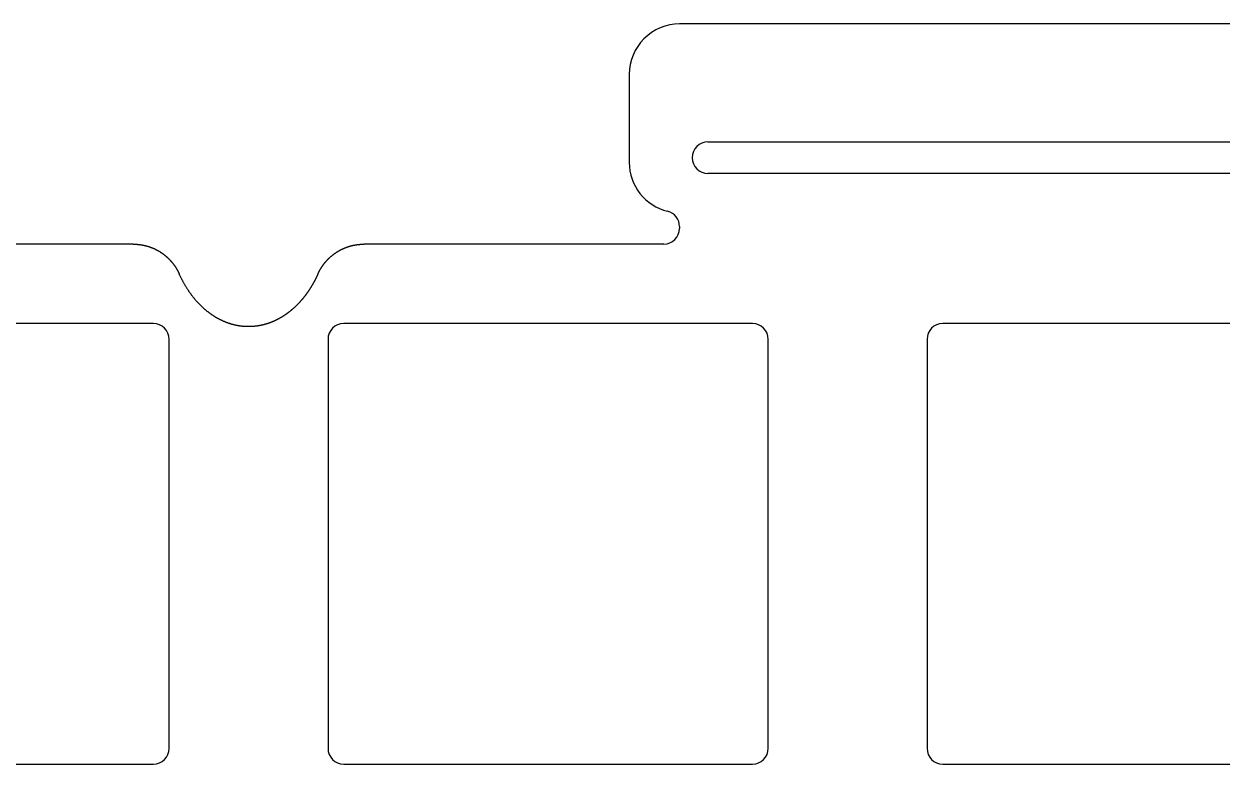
# Model space of a CAD drawing. Header units: millimetres. Extents: x 0 to 286, y -101 to 9.
# Drawn here: x 69.06 to 107.16, y -14.92 to 8.6 of the extents above; entities that cross this region are included whole.
import ezdxf

# ---------------------------------------------------------------- set-up
doc = ezdxf.new("R2010")
doc.units = ezdxf.units.MM
doc.layers.add('Edge.Cuts', color=254, linetype='CONTINUOUS', true_color=0xd0d2cd)

msp = doc.modelspace()

# ---------------------------------------------------------------- linework, layer by layer
at = {"layer": 'Edge.Cuts', "linetype": 'CONTINUOUS'}
for p, q in [((136.704918, 8.6), (89.904918, 8.6)), ((88.304918, 7), (88.304918, 4.2)), ((90.804918, 4.85), (135.804918, 4.85)), ((135.804918, 3.85), (90.804918, 3.85)), ((89.904918, 2.160392), (89.904918, 2.1)), ((72.534025, 1.6), (62.995082, 1.6)), ((72.534025, 1.6), (72.545337, 1.59996)), ((72.545337, 1.59996), (72.556648, 1.59984)), ((72.556648, 1.59984), (72.567958, 1.59964)), ((72.567958, 1.59964), (72.579266, 1.59936)), ((72.579266, 1.59936), (72.590572, 1.599)), ((72.590572, 1.599), (72.601876, 1.598561)), ((72.601876, 1.598561), (72.613176, 1.598041)), ((72.613176, 1.598041), (72.624472, 1.597441)), ((72.624472, 1.597441), (72.635763, 1.596762)), ((72.635763, 1.596762), (72.64705, 1.596003)), ((72.64705, 1.596003), (72.658331, 1.595164)), ((72.658331, 1.595164), (72.669606, 1.594245)), ((72.669606, 1.594245), (72.680874, 1.593247)), ((72.680874, 1.593247), (72.692135, 1.592168)), ((72.692135, 1.592168), (72.703389, 1.591011)), ((72.703389, 1.591011), (72.714634, 1.589773)), ((72.714634, 1.589773), (72.72587, 1.588457)), ((72.72587, 1.588457), (72.737096, 1.58706)), ((72.737096, 1.58706), (72.748313, 1.585585)), ((72.748313, 1.585585), (72.759519, 1.58403)), ((72.759519, 1.58403), (72.770714, 1.582396)), ((72.770714, 1.582396), (72.781897, 1.580683)), ((72.781897, 1.580683), (72.793067, 1.578891)), ((72.793067, 1.578891), (72.804225, 1.577019)), ((72.804225, 1.577019), (72.81537, 1.575069)), ((72.81537, 1.575069), (72.8265, 1.57304)), ((72.8265, 1.57304), (72.837616, 1.570933)), ((72.837616, 1.570933), (72.848717, 1.568747)), ((72.848717, 1.568747), (72.854262, 1.567625)), ((72.854262, 1.567625), (72.859802, 1.566482)), ((72.859802, 1.566482), (72.865339, 1.565321)), ((72.865339, 1.565321), (72.870871, 1.56414)), ((72.870871, 1.56414), (72.876399, 1.562939)), ((72.876399, 1.562939), (72.881923, 1.561719)), ((72.881923, 1.561719), (72.887443, 1.560479)), ((72.887443, 1.560479), (72.892958, 1.559219)), ((72.892958, 1.559219), (72.898469, 1.557941)), ((72.898469, 1.557941), (72.903975, 1.556642)), ((72.903975, 1.556642), (72.909477, 1.555325)), ((72.909477, 1.555325), (72.914974, 1.553987)), ((72.914974, 1.553987), (72.920466, 1.552631)), ((72.920466, 1.552631), (72.925953, 1.551255)), ((72.925953, 1.551255), (72.931435, 1.549859)), ((72.931435, 1.549859), (72.936913, 1.548444)), ((72.936913, 1.548444), (72.942385, 1.54701)), ((72.942385, 1.54701), (72.947853, 1.545557)), ((72.947853, 1.545557), (72.953315, 1.544084)), ((72.953315, 1.544084), (72.958772, 1.542592)), ((72.958772, 1.542592), (72.964223, 1.54108)), ((72.964223, 1.54108), (72.96967, 1.53955)), ((72.96967, 1.53955), (72.97511, 1.538)), ((72.97511, 1.538), (72.980546, 1.536431)), ((72.980546, 1.536431), (72.985975, 1.534842)), ((72.985975, 1.534842), (72.991399, 1.533235)), ((72.991399, 1.533235), (72.996818, 1.531608)), ((72.996818, 1.531608), (73.00223, 1.529962)), ((73.00223, 1.529962), (73.007637, 1.528297)), ((73.007637, 1.528297), (73.013038, 1.526613)), ((73.013038, 1.526613), (73.018432, 1.52491)), ((73.018432, 1.52491), (73.023821, 1.523187)), ((79.376435, 1.523269), (79.387217, 1.526692)), ((79.387217, 1.526692), (79.398023, 1.530039)), ((79.398023, 1.530039), (79.408852, 1.533309)), ((79.408852, 1.533309), (79.419704, 1.536503)), ((79.419704, 1.536503), (79.430579, 1.53962)), ((79.430579, 1.53962), (79.441476, 1.54266)), ((79.441476, 1.54266), (79.452394, 1.545623)), ((79.452394, 1.545623), (79.463332, 1.548508)), ((79.463332, 1.548508), (79.474291, 1.551316)), ((79.474291, 1.551316), (79.48527, 1.554047)), ((79.48527, 1.554047), (79.496268, 1.5567)), ((79.496268, 1.5567), (79.507284, 1.559275)), ((79.507284, 1.559275), (79.518318, 1.561773)), ((79.518318, 1.561773), (79.52937, 1.564192)), ((79.52937, 1.564192), (79.540439, 1.566533)), ((79.540439, 1.566533), (79.551524, 1.568795)), ((79.551524, 1.568795), (79.562625, 1.57098)), ((79.562625, 1.57098), (79.573741, 1.573085)), ((79.573741, 1.573085), (79.579305, 1.574109)), ((79.579305, 1.574109), (79.584872, 1.575113)), ((79.584872, 1.575113), (79.590443, 1.576097)), ((79.590443, 1.576097), (79.596017, 1.577061)), ((79.596017, 1.577061), (79.601595, 1.578006)), ((79.601595, 1.578006), (79.607176, 1.578931)), ((79.607176, 1.578931), (79.61276, 1.579836)), ((79.61276, 1.579836), (79.618347, 1.580721)), ((79.618347, 1.580721), (79.623938, 1.581587)), ((79.623938, 1.581587), (79.629531, 1.582433)), ((79.629531, 1.582433), (79.635128, 1.583259)), ((79.635128, 1.583259), (79.640727, 1.584065)), ((79.640727, 1.584065), (79.646329, 1.584852)), ((79.646329, 1.584852), (79.651934, 1.585618)), ((79.651934, 1.585618), (79.657542, 1.586365)), ((79.657542, 1.586365), (79.663152, 1.587092)), ((79.663152, 1.587092), (79.668765, 1.587799)), ((79.668765, 1.587799), (79.67438, 1.588487)), ((79.67438, 1.588487), (79.679998, 1.589154)), ((79.679998, 1.589154), (79.685618, 1.589802)), ((79.685618, 1.589802), (79.69124, 1.59043)), ((79.69124, 1.59043), (79.696865, 1.591038)), ((79.696865, 1.591038), (79.702491, 1.591626)), ((79.702491, 1.591626), (79.70812, 1.592194)), ((79.70812, 1.592194), (79.713751, 1.592742)), ((79.713751, 1.592742), (79.719383, 1.59327)), ((79.719383, 1.59327), (79.725018, 1.593779)), ((79.725018, 1.593779), (79.730654, 1.594267)), ((79.730654, 1.594267), (79.736292, 1.594736)), ((79.736292, 1.594736), (79.741931, 1.595184)), ((79.741931, 1.595184), (79.747572, 1.595613)), ((79.747572, 1.595613), (79.753215, 1.596022)), ((79.753215, 1.596022), (79.758859, 1.59641)), ((79.758859, 1.59641), (79.764504, 1.596779)), ((79.764504, 1.596779), (79.77015, 1.597128)), ((79.77015, 1.597128), (79.775798, 1.597457)), ((79.775798, 1.597457), (79.781447, 1.597766)), ((79.781447, 1.597766), (79.787097, 1.598055)), ((79.787097, 1.598055), (79.792748, 1.598323)), ((79.792748, 1.598323), (79.7984, 1.598572)), ((79.7984, 1.598572), (79.804053, 1.598801)), ((79.804053, 1.598801), (79.809707, 1.59901)), ((79.809707, 1.59901), (79.815361, 1.599199)), ((79.815361, 1.599199), (79.821016, 1.599368)), ((79.821016, 1.599368), (79.826671, 1.599517)), ((79.826671, 1.599517), (79.832328, 1.599646)), ((79.832328, 1.599646), (79.837984, 1.599755)), ((79.837984, 1.599755), (79.843641, 1.599844)), ((79.843641, 1.599844), (79.849298, 1.599913)), ((79.849298, 1.599913), (79.854956, 1.599962)), ((79.854956, 1.599962), (79.865975, 1.6)), ((89.404918, 1.6), (79.865975, 1.6)), ((73.023821, 1.523187), (73.029204, 1.521446)), ((73.029204, 1.521446), (73.034581, 1.519686)), ((73.034581, 1.519686), (73.03995, 1.517906)), ((73.03995, 1.517906), (73.045315, 1.516108)), ((73.045315, 1.516108), (73.050672, 1.514291)), ((73.050672, 1.514291), (73.056023, 1.512454)), ((73.056023, 1.512454), (73.061367, 1.510599)), ((73.061367, 1.510599), (73.066706, 1.508725)), ((73.066706, 1.508725), (73.072037, 1.506832)), ((73.072037, 1.506832), (73.077362, 1.50492)), ((73.077362, 1.50492), (73.082679, 1.50299)), ((73.082679, 1.50299), (73.087991, 1.50104)), ((73.087991, 1.50104), (73.093294, 1.499072)), ((73.093294, 1.499072), (73.098592, 1.497085)), ((73.098592, 1.497085), (73.103881, 1.49508)), ((73.103881, 1.49508), (73.109165, 1.493055)), ((73.109165, 1.493055), (73.11444, 1.491013)), ((73.11444, 1.491013), (73.119709, 1.488951)), ((73.119709, 1.488951), (73.12497, 1.486871)), ((73.12497, 1.486871), (73.130224, 1.484772)), ((73.130224, 1.484772), (73.135471, 1.482654)), ((73.135471, 1.482654), (73.14071, 1.480518)), ((73.14071, 1.480518), (73.141466, 1.480208)), ((73.141466, 1.480208), (73.151916, 1.475876)), ((73.151916, 1.475876), (73.162334, 1.471471)), ((73.162334, 1.471471), (73.172722, 1.466992)), ((73.172722, 1.466992), (73.183077, 1.46244)), ((73.183077, 1.46244), (73.1934, 1.457815)), ((73.1934, 1.457815), (73.20369, 1.453117)), ((73.20369, 1.453117), (73.213947, 1.448346)), ((73.213947, 1.448346), (73.22417, 1.443503)), ((73.22417, 1.443503), (73.234358, 1.438587)), ((73.234358, 1.438587), (73.244511, 1.4336)), ((73.244511, 1.4336), (73.254629, 1.428541)), ((73.254629, 1.428541), (73.264711, 1.42341)), ((73.264711, 1.42341), (73.274757, 1.418209)), ((73.274757, 1.418209), (73.284766, 1.412936)), ((73.284766, 1.412936), (73.294737, 1.407592)), ((73.294737, 1.407592), (73.30467, 1.402179)), ((73.30467, 1.402179), (73.314565, 1.396695)), ((73.314565, 1.396695), (73.324421, 1.391141)), ((73.324421, 1.391141), (73.334238, 1.385517)), ((73.334238, 1.385517), (73.344014, 1.379824)), ((73.344014, 1.379824), (73.353751, 1.374063)), ((73.353751, 1.374063), (73.363446, 1.368232)), ((73.363446, 1.368232), (73.3731, 1.362333)), ((73.3731, 1.362333), (73.382712, 1.356366)), ((73.382712, 1.356366), (73.392282, 1.350331)), ((73.392282, 1.350331), (73.401809, 1.344228)), ((73.401809, 1.344228), (73.411292, 1.338058)), ((73.411292, 1.338058), (73.420732, 1.331821)), ((73.420732, 1.331821), (73.425436, 1.328678)), ((73.425436, 1.328678), (73.430128, 1.325518)), ((73.430128, 1.325518), (73.434809, 1.322341)), ((73.434809, 1.322341), (73.439479, 1.319148)), ((73.439479, 1.319148), (73.444137, 1.315939)), ((73.444137, 1.315939), (73.448784, 1.312712)), ((73.448784, 1.312712), (73.45342, 1.30947)), ((73.45342, 1.30947), (73.458044, 1.306211)), ((73.458044, 1.306211), (73.462656, 1.302936)), ((73.462656, 1.302936), (73.467258, 1.299644)), ((73.467258, 1.299644), (73.471847, 1.296337)), ((73.471847, 1.296337), (73.476425, 1.293012)), ((73.476425, 1.293012), (73.48099, 1.289672)), ((73.48099, 1.289672), (73.485545, 1.286316)), ((73.485545, 1.286316), (73.490087, 1.282944)), ((73.490087, 1.282944), (73.494617, 1.279555)), ((73.494617, 1.279555), (73.499135, 1.276151)), ((73.499135, 1.276151), (73.503641, 1.27273)), ((73.503641, 1.27273), (73.508135, 1.269294)), ((73.508135, 1.269294), (73.512617, 1.265842)), ((73.512617, 1.265842), (73.517087, 1.262374)), ((73.517087, 1.262374), (73.521544, 1.25889)), ((73.521544, 1.25889), (73.525989, 1.255391)), ((73.525989, 1.255391), (73.530422, 1.251876)), ((73.530422, 1.251876), (73.534842, 1.248345)), ((73.534842, 1.248345), (73.53925, 1.244798)), ((73.53925, 1.244798), (73.543645, 1.241236)), ((73.543645, 1.241236), (73.548027, 1.237659)), ((73.548027, 1.237659), (73.552397, 1.234066)), ((73.552397, 1.234066), (73.556754, 1.230457)), ((73.556754, 1.230457), (73.561098, 1.226833)), ((73.561098, 1.226833), (73.56543, 1.223194)), ((73.56543, 1.223194), (73.569748, 1.21954)), ((73.569748, 1.21954), (73.574054, 1.21587)), ((73.574054, 1.21587), (73.578346, 1.212185)), ((73.578346, 1.212185), (73.582626, 1.208485)), ((73.582626, 1.208485), (73.586892, 1.20477)), ((73.586892, 1.20477), (73.591146, 1.201039)), ((73.591146, 1.201039), (73.595386, 1.197294)), ((73.595386, 1.197294), (73.599613, 1.193534)), ((73.599613, 1.193534), (73.603826, 1.189759)), ((73.603826, 1.189759), (73.608026, 1.185968)), ((73.608026, 1.185968), (73.612213, 1.182164)), ((73.612213, 1.182164), (73.616387, 1.178344)), ((73.616387, 1.178344), (73.620546, 1.174509)), ((73.620546, 1.174509), (73.624692, 1.17066)), ((73.624692, 1.17066), (73.628825, 1.166796)), ((73.628825, 1.166796), (73.632944, 1.162918)), ((73.632944, 1.162918), (73.637049, 1.159025)), ((73.637049, 1.159025), (73.64114, 1.155117)), ((73.64114, 1.155117), (73.645218, 1.151195)), ((73.645218, 1.151195), (73.649282, 1.147259)), ((73.649282, 1.147259), (73.653331, 1.143308)), ((73.653331, 1.143308), (73.657367, 1.139343)), ((78.746294, 1.142941), (78.750343, 1.146894)), ((78.750343, 1.146894), (78.754405, 1.150831)), ((78.754405, 1.150831), (78.758481, 1.154755)), ((78.758481, 1.154755), (78.762571, 1.158664)), ((78.762571, 1.158664), (78.766676, 1.162558)), ((78.766676, 1.162558), (78.767269, 1.163119)), ((78.767269, 1.163119), (78.77552, 1.170858)), ((78.77552, 1.170858), (78.783825, 1.178538)), ((78.783825, 1.178538), (78.792184, 1.186159)), ((78.792184, 1.186159), (78.800597, 1.193721)), ((78.800597, 1.193721), (78.809063, 1.201223)), ((78.809063, 1.201223), (78.817582, 1.208665)), ((78.817582, 1.208665), (78.826153, 1.216047)), ((78.826153, 1.216047), (78.834776, 1.223368)), ((78.834776, 1.223368), (78.843451, 1.230628)), ((78.843451, 1.230628), (78.852178, 1.237827)), ((78.852178, 1.237827), (78.860955, 1.244963)), ((78.860955, 1.244963), (78.869782, 1.252038)), ((78.869782, 1.252038), (78.878659, 1.25905)), ((78.878659, 1.25905), (78.887586, 1.265999)), ((78.887586, 1.265999), (78.896561, 1.272885)), ((78.896561, 1.272885), (78.905585, 1.279707)), ((78.905585, 1.279707), (78.914658, 1.286466)), ((78.914658, 1.286466), (78.923778, 1.29316)), ((78.923778, 1.29316), (78.932945, 1.29979)), ((78.932945, 1.29979), (78.942159, 1.306354)), ((78.942159, 1.306354), (78.951419, 1.312854)), ((78.951419, 1.312854), (78.960725, 1.319288)), ((78.960725, 1.319288), (78.970076, 1.325656)), ((78.970076, 1.325656), (78.979472, 1.331957)), ((78.979472, 1.331957), (78.988913, 1.338193)), ((78.988913, 1.338193), (78.998397, 1.344361)), ((78.998397, 1.344361), (79.007925, 1.350462)), ((79.007925, 1.350462), (79.017496, 1.356496)), ((79.017496, 1.356496), (79.022297, 1.359487)), ((79.022297, 1.359487), (79.027109, 1.362462)), ((79.027109, 1.362462), (79.031932, 1.365419)), ((79.031932, 1.365419), (79.036765, 1.36836)), ((79.036765, 1.36836), (79.041608, 1.371283)), ((79.041608, 1.371283), (79.046462, 1.374189)), ((79.046462, 1.374189), (79.051325, 1.377078)), ((79.051325, 1.377078), (79.056199, 1.37995)), ((79.056199, 1.37995), (79.061084, 1.382804)), ((79.061084, 1.382804), (79.065978, 1.385642)), ((79.065978, 1.385642), (79.070882, 1.388461)), ((79.070882, 1.388461), (79.075796, 1.391264)), ((79.075796, 1.391264), (79.08072, 1.394049)), ((79.08072, 1.394049), (79.085654, 1.396817)), ((79.085654, 1.396817), (79.090598, 1.399567)), ((79.090598, 1.399567), (79.095551, 1.4023)), ((79.095551, 1.4023), (79.100514, 1.405015)), ((79.100514, 1.405015), (79.105487, 1.407713)), ((79.105487, 1.407713), (79.110469, 1.410393)), ((79.110469, 1.410393), (79.115461, 1.413056)), ((79.115461, 1.413056), (79.120461, 1.4157)), ((79.120461, 1.4157), (79.125472, 1.418328)), ((79.125472, 1.418328), (79.130491, 1.420937)), ((79.130491, 1.420937), (79.13552, 1.423529)), ((79.13552, 1.423529), (79.140558, 1.426102)), ((79.140558, 1.426102), (79.145605, 1.428659)), ((79.145605, 1.428659), (79.15066, 1.431197)), ((79.15066, 1.431197), (79.155726, 1.433717)), ((79.155726, 1.433717), (79.160799, 1.436219)), ((79.160799, 1.436219), (79.165882, 1.438704)), ((79.165882, 1.438704), (79.170973, 1.44117)), ((79.170973, 1.44117), (79.176073, 1.443619)), ((79.176073, 1.443619), (79.181182, 1.446049)), ((79.181182, 1.446049), (79.186299, 1.448461)), ((79.186299, 1.448461), (79.191425, 1.450855)), ((79.191425, 1.450855), (79.196559, 1.453231)), ((79.196559, 1.453231), (79.201702, 1.455589)), ((79.201702, 1.455589), (79.206853, 1.457929)), ((79.206853, 1.457929), (79.212012, 1.46025)), ((79.212012, 1.46025), (79.217179, 1.462554)), ((79.217179, 1.462554), (79.222354, 1.464838)), ((79.222354, 1.464838), (79.227538, 1.467105)), ((79.227538, 1.467105), (79.232729, 1.469353)), ((79.232729, 1.469353), (79.237929, 1.471583)), ((79.237929, 1.471583), (79.243136, 1.473795)), ((79.243136, 1.473795), (79.248352, 1.475988)), ((79.248352, 1.475988), (79.253574, 1.478162)), ((79.253574, 1.478162), (79.258805, 1.480319)), ((79.258805, 1.480319), (79.264043, 1.482456)), ((79.264043, 1.482456), (79.269289, 1.484576)), ((79.269289, 1.484576), (79.274542, 1.486676)), ((79.274542, 1.486676), (79.279803, 1.488758)), ((79.279803, 1.488758), (79.285071, 1.490822)), ((79.285071, 1.490822), (79.290346, 1.492867)), ((79.290346, 1.492867), (79.291108, 1.49316)), ((79.291108, 1.49316), (79.301679, 1.497187)), ((79.301679, 1.497187), (79.312278, 1.501139)), ((79.312278, 1.501139), (79.322904, 1.505016)), ((79.322904, 1.505016), (79.333558, 1.508818)), ((79.333558, 1.508818), (79.344239, 1.512544)), ((79.344239, 1.512544), (79.354945, 1.516195)), ((79.354945, 1.516195), (79.365678, 1.51977)), ((79.365678, 1.51977), (79.376435, 1.523269)), ((73.657367, 1.139343), (73.657948, 1.13877)), ((73.657948, 1.13877), (73.665971, 1.130796)), ((73.665971, 1.130796), (73.673937, 1.122765)), ((73.673937, 1.122765), (73.681846, 1.114678)), ((73.681846, 1.114678), (73.689698, 1.106535)), ((73.689698, 1.106535), (73.697493, 1.098337)), ((73.697493, 1.098337), (73.705229, 1.090083)), ((73.705229, 1.090083), (73.712906, 1.081776)), ((73.712906, 1.081776), (73.720525, 1.073414)), ((73.720525, 1.073414), (73.728084, 1.064999)), ((73.728084, 1.064999), (73.735584, 1.05653)), ((73.735584, 1.05653), (73.743024, 1.048008)), ((73.743024, 1.048008), (73.750404, 1.039434)), ((73.750404, 1.039434), (73.757722, 1.030808)), ((73.757722, 1.030808), (73.76498, 1.02213)), ((73.76498, 1.02213), (73.772176, 1.013401)), ((73.772176, 1.013401), (73.77931, 1.004621)), ((73.77931, 1.004621), (73.786383, 0.995791)), ((73.786383, 0.995791), (73.793392, 0.986911)), ((73.793392, 0.986911), (73.800339, 0.977982)), ((73.800339, 0.977982), (73.807222, 0.969003)), ((73.807222, 0.969003), (73.814042, 0.959977)), ((73.814042, 0.959977), (73.820798, 0.950902)), ((73.820798, 0.950902), (73.82749, 0.941779)), ((73.82749, 0.941779), (73.834117, 0.932609)), ((73.834117, 0.932609), (73.840679, 0.923393)), ((73.840679, 0.923393), (73.847176, 0.91413)), ((73.847176, 0.91413), (73.850399, 0.909482)), ((73.850399, 0.909482), (73.853607, 0.904822)), ((73.853607, 0.904822), (73.856798, 0.900151)), ((73.856798, 0.900151), (73.859972, 0.895468)), ((73.859972, 0.895468), (73.86313, 0.890775)), ((73.86313, 0.890775), (73.866271, 0.88607)), ((73.866271, 0.88607), (73.869395, 0.881354)), ((73.869395, 0.881354), (73.872503, 0.876627)), ((73.872503, 0.876627), (73.875594, 0.871889)), ((73.875594, 0.871889), (73.878669, 0.86714)), ((73.878669, 0.86714), (73.881726, 0.86238)), ((73.881726, 0.86238), (73.884767, 0.85761)), ((73.884767, 0.85761), (73.887791, 0.852829)), ((73.887791, 0.852829), (73.890798, 0.848037)), ((73.890798, 0.848037), (73.893788, 0.843234)), ((73.893788, 0.843234), (73.896761, 0.838421)), ((73.896761, 0.838421), (73.899716, 0.833598)), ((73.899716, 0.833598), (73.902655, 0.828764)), ((73.902655, 0.828764), (73.905577, 0.82392)), ((73.905577, 0.82392), (73.908482, 0.819065)), ((73.908482, 0.819065), (73.911369, 0.8142)), ((73.911369, 0.8142), (73.914239, 0.809325)), ((73.914239, 0.809325), (73.917092, 0.80444)), ((73.917092, 0.80444), (73.919928, 0.799545)), ((73.919928, 0.799545), (73.922746, 0.79464)), ((73.922746, 0.79464), (73.925547, 0.789724)), ((73.925547, 0.789724), (73.928331, 0.784799)), ((73.928331, 0.784799), (73.931097, 0.779864)), ((73.931097, 0.779864), (73.933846, 0.77492)), ((73.933846, 0.77492), (73.936577, 0.769965)), ((73.936577, 0.769965), (73.939291, 0.765002)), ((73.939291, 0.765002), (73.941987, 0.760028)), ((78.458139, 0.760261), (78.463549, 0.770195)), ((78.463549, 0.770195), (78.46903, 0.780091)), ((78.46903, 0.780091), (78.47458, 0.789949)), ((78.47458, 0.789949), (78.4802, 0.799766)), ((78.4802, 0.799766), (78.485889, 0.809544)), ((78.485889, 0.809544), (78.491648, 0.819282)), ((78.491648, 0.819282), (78.497475, 0.828979)), ((78.497475, 0.828979), (78.50337, 0.838634)), ((78.50337, 0.838634), (78.509334, 0.848248)), ((78.509334, 0.848248), (78.515366, 0.857819)), ((78.515366, 0.857819), (78.521465, 0.867347)), ((78.521465, 0.867347), (78.527632, 0.876832)), ((78.527632, 0.876832), (78.533865, 0.886274)), ((78.533865, 0.886274), (78.540165, 0.895671)), ((78.540165, 0.895671), (78.546532, 0.905024)), ((78.546532, 0.905024), (78.552964, 0.914331)), ((78.552964, 0.914331), (78.559463, 0.923593)), ((78.559463, 0.923593), (78.566026, 0.932808)), ((78.566026, 0.932808), (78.569332, 0.937398)), ((78.569332, 0.937398), (78.572655, 0.941977)), ((78.572655, 0.941977), (78.575993, 0.946544)), ((78.575993, 0.946544), (78.579348, 0.951099)), ((78.579348, 0.951099), (78.582719, 0.955642)), ((78.582719, 0.955642), (78.586106, 0.960173)), ((78.586106, 0.960173), (78.589509, 0.964693)), ((78.589509, 0.964693), (78.592928, 0.9692)), ((78.592928, 0.9692), (78.596362, 0.973695)), ((78.596362, 0.973695), (78.599813, 0.978178)), ((78.599813, 0.978178), (78.60328, 0.982649)), ((78.60328, 0.982649), (78.606762, 0.987107)), ((78.606762, 0.987107), (78.61026, 0.991553)), ((78.61026, 0.991553), (78.613774, 0.995987)), ((78.613774, 0.995987), (78.617303, 1.000408)), ((78.617303, 1.000408), (78.620848, 1.004817)), ((78.620848, 1.004817), (78.624409, 1.009213)), ((78.624409, 1.009213), (78.627985, 1.013597)), ((78.627985, 1.013597), (78.631576, 1.017968)), ((78.631576, 1.017968), (78.635183, 1.022326)), ((78.635183, 1.022326), (78.638806, 1.026671)), ((78.638806, 1.026671), (78.642443, 1.031004)), ((78.642443, 1.031004), (78.646096, 1.035324)), ((78.646096, 1.035324), (78.649765, 1.039631)), ((78.649765, 1.039631), (78.653448, 1.043924)), ((78.653448, 1.043924), (78.657147, 1.048205)), ((78.657147, 1.048205), (78.660861, 1.052473)), ((78.660861, 1.052473), (78.66459, 1.056727)), ((78.66459, 1.056727), (78.668333, 1.060969)), ((78.668333, 1.060969), (78.672093, 1.065197)), ((78.672093, 1.065197), (78.675866, 1.069411)), ((78.675866, 1.069411), (78.679655, 1.073613)), ((78.679655, 1.073613), (78.683458, 1.077801)), ((78.683458, 1.077801), (78.687277, 1.081975)), ((78.687277, 1.081975), (78.69111, 1.086136)), ((78.69111, 1.086136), (78.694958, 1.090284)), ((78.694958, 1.090284), (78.69882, 1.094417)), ((78.69882, 1.094417), (78.702697, 1.098537)), ((78.702697, 1.098537), (78.706588, 1.102644)), ((78.706588, 1.102644), (78.710495, 1.106736)), ((78.710495, 1.106736), (78.714415, 1.110815)), ((78.714415, 1.110815), (78.71835, 1.11488)), ((78.71835, 1.11488), (78.722299, 1.118931)), ((78.722299, 1.118931), (78.726263, 1.122968)), ((78.726263, 1.122968), (78.730241, 1.126991)), ((78.730241, 1.126991), (78.734233, 1.131)), ((78.734233, 1.131), (78.738239, 1.134994)), ((78.738239, 1.134994), (78.74226, 1.138975)), ((78.74226, 1.138975), (78.746294, 1.142941)), ((73.941987, 0.760028), (73.944665, 0.755045)), ((73.944665, 0.755045), (73.947326, 0.750052)), ((73.947326, 0.750052), (73.949969, 0.745051)), ((73.949969, 0.745051), (73.952595, 0.740039)), ((73.952595, 0.740039), (73.955203, 0.735019)), ((73.955203, 0.735019), (73.957793, 0.729989)), ((73.957793, 0.729989), (73.960365, 0.724951)), ((73.960365, 0.724951), (73.96292, 0.719903)), ((73.96292, 0.719903), (73.965456, 0.714846)), ((73.965456, 0.714846), (73.967975, 0.70978)), ((73.967975, 0.70978), (73.970475, 0.704705)), ((73.970475, 0.704705), (73.972958, 0.699621)), ((73.972958, 0.699621), (73.975423, 0.694529)), ((73.975423, 0.694529), (73.97787, 0.689428)), ((73.97787, 0.689428), (73.980298, 0.684319)), ((73.980298, 0.684319), (73.982709, 0.6792)), ((73.982709, 0.6792), (73.985102, 0.674074)), ((73.985102, 0.674074), (73.987476, 0.668938)), ((73.987476, 0.668938), (73.992049, 0.658912)), ((73.995651, 0.650965), (73.992049, 0.658912)), ((74.003038, 0.634811), (73.995651, 0.650965)), ((74.010483, 0.618723), (74.003038, 0.634811)), ((74.017984, 0.602702), (74.010483, 0.618723)), ((74.025542, 0.586747), (74.017984, 0.602702)), ((74.033157, 0.57086), (74.025542, 0.586747)), ((74.040827, 0.555042), (74.033157, 0.57086)), ((74.048553, 0.539292), (74.040827, 0.555042)), ((74.056334, 0.52361), (74.048553, 0.539292)), ((74.064169, 0.507999), (74.056334, 0.52361)), ((74.072058, 0.492457), (74.064169, 0.507999)), ((74.080001, 0.476985), (74.072058, 0.492457)), ((74.087998, 0.461584), (74.080001, 0.476985)), ((74.096047, 0.446255), (74.087998, 0.461584)), ((74.104149, 0.430996), (74.096047, 0.446255)), ((74.112303, 0.41581), (74.104149, 0.430996)), ((74.120509, 0.400695), (74.112303, 0.41581)), ((74.128766, 0.385653), (74.120509, 0.400695)), ((74.137074, 0.370684), (74.128766, 0.385653)), ((78.270961, 0.385173), (78.266804, 0.377666)), ((78.275102, 0.392693), (78.270961, 0.385173)), ((78.279233, 0.400236), (78.275102, 0.392693)), ((78.283349, 0.407792), (78.279233, 0.400236)), ((78.287453, 0.415371), (78.283349, 0.407792)), ((78.291543, 0.422963), (78.287453, 0.415371)), ((78.295622, 0.430577), (78.291543, 0.422963)), ((78.299685, 0.438205), (78.295622, 0.430577)), ((78.303737, 0.445855), (78.299685, 0.438205)), ((78.307774, 0.453518), (78.303737, 0.445855)), ((78.311799, 0.461203), (78.307774, 0.453518)), ((78.315809, 0.468902), (78.311799, 0.461203)), ((78.319808, 0.476622), (78.315809, 0.468902)), ((78.323791, 0.484356), (78.319808, 0.476622)), ((78.327763, 0.492112), (78.323791, 0.484356)), ((78.331719, 0.499881), (78.327763, 0.492112)), ((78.335664, 0.507671), (78.331719, 0.499881)), ((78.339593, 0.515476), (78.335664, 0.507671)), ((78.34351, 0.523301), (78.339593, 0.515476)), ((78.347412, 0.531139), (78.34351, 0.523301)), ((78.351302, 0.538999), (78.347412, 0.531139)), ((78.355176, 0.546873), (78.351302, 0.538999)), ((78.359038, 0.554767), (78.355176, 0.546873)), ((78.362884, 0.562675), (78.359038, 0.554767)), ((78.366718, 0.570603), (78.362884, 0.562675)), ((78.370537, 0.578545), (78.366718, 0.570603)), ((78.374343, 0.586508), (78.370537, 0.578545)), ((78.378133, 0.594484), (78.374343, 0.586508)), ((78.381911, 0.60248), (78.378133, 0.594484)), ((78.385673, 0.61049), (78.381911, 0.60248)), ((78.389423, 0.61852), (78.385673, 0.61049)), ((78.393157, 0.626564), (78.389423, 0.61852)), ((78.396878, 0.634628), (78.393157, 0.626564)), ((78.400583, 0.642705), (78.396878, 0.634628)), ((78.404275, 0.650802), (78.400583, 0.642705)), ((78.407951, 0.658912), (78.404275, 0.650802)), ((78.407951, 0.658912), (78.412646, 0.669203)), ((78.412646, 0.669203), (78.417413, 0.679461)), ((78.417413, 0.679461), (78.422253, 0.689685)), ((78.422253, 0.689685), (78.427165, 0.699875)), ((78.427165, 0.699875), (78.432149, 0.71003)), ((78.432149, 0.71003), (78.437204, 0.720149)), ((78.437204, 0.720149), (78.442332, 0.730232)), ((78.442332, 0.730232), (78.44753, 0.740279)), ((78.44753, 0.740279), (78.452799, 0.750288)), ((78.452799, 0.750288), (78.458139, 0.760261)), ((74.145433, 0.355788), (74.137074, 0.370684)), ((74.153842, 0.340965), (74.145433, 0.355788)), ((74.162301, 0.326216), (74.153842, 0.340965)), ((74.170809, 0.311542), (74.162301, 0.326216)), ((74.179367, 0.296941), (74.170809, 0.311542)), ((74.187973, 0.282415), (74.179367, 0.296941)), ((74.196628, 0.267963), (74.187973, 0.282415)), ((74.20533, 0.253586), (74.196628, 0.267963)), ((74.214081, 0.239285), (74.20533, 0.253586)), ((74.222878, 0.225059), (74.214081, 0.239285)), ((74.231723, 0.210909), (74.222878, 0.225059)), ((74.240614, 0.196834), (74.231723, 0.210909)), ((74.249552, 0.182836), (74.240614, 0.196834)), ((74.258535, 0.168913), (74.249552, 0.182836)), ((74.267565, 0.155067), (74.258535, 0.168913)), ((74.276639, 0.141298), (74.267565, 0.155067)), ((74.285759, 0.127605), (74.276639, 0.141298)), ((74.294923, 0.113989), (74.285759, 0.127605)), ((74.304131, 0.100449), (74.294923, 0.113989)), ((74.313384, 0.086987), (74.304131, 0.100449)), ((74.32268, 0.073602), (74.313384, 0.086987)), ((74.33202, 0.060294), (74.32268, 0.073602)), ((74.341402, 0.047063), (74.33202, 0.060294)), ((74.350828, 0.03391), (74.341402, 0.047063)), ((74.360296, 0.020834), (74.350828, 0.03391)), ((74.369807, 0.007836), (74.360296, 0.020834)), ((74.379359, -0.005084), (74.369807, 0.007836)), ((78.02833, 0.005277), (78.02355, -0.001194)), ((78.033101, 0.01177), (78.02833, 0.005277)), ((78.037861, 0.018282), (78.033101, 0.01177)), ((78.042612, 0.024815), (78.037861, 0.018282)), ((78.047351, 0.031366), (78.042612, 0.024815)), ((78.052082, 0.03794), (78.047351, 0.031366)), ((78.056801, 0.044531), (78.052082, 0.03794)), ((78.06151, 0.051144), (78.056801, 0.044531)), ((78.066208, 0.057774), (78.06151, 0.051144)), ((78.070897, 0.064427), (78.066208, 0.057774)), ((78.075574, 0.071098), (78.070897, 0.064427)), ((78.080242, 0.07779), (78.075574, 0.071098)), ((78.084897, 0.0845), (78.080242, 0.07779)), ((78.089544, 0.091232), (78.084897, 0.0845)), ((78.094178, 0.097982), (78.089544, 0.091232)), ((78.098803, 0.104753), (78.094178, 0.097982)), ((78.103416, 0.111543), (78.098803, 0.104753)), ((78.10802, 0.118354), (78.103416, 0.111543)), ((78.112611, 0.125182), (78.10802, 0.118354)), ((78.117192, 0.132032), (78.112611, 0.125182)), ((78.121762, 0.1389), (78.117192, 0.132032)), ((78.126322, 0.14579), (78.121762, 0.1389)), ((78.130869, 0.152697), (78.126322, 0.14579)), ((78.135407, 0.159626), (78.130869, 0.152697)), ((78.139932, 0.166572), (78.135407, 0.159626)), ((78.144447, 0.17354), (78.139932, 0.166572)), ((78.14895, 0.180526), (78.144447, 0.17354)), ((78.153443, 0.187533), (78.14895, 0.180526)), ((78.157923, 0.194557), (78.153443, 0.187533)), ((78.162394, 0.201603), (78.157923, 0.194557)), ((78.166851, 0.208667), (78.162394, 0.201603)), ((78.171299, 0.215752), (78.166851, 0.208667)), ((78.175734, 0.222854), (78.171299, 0.215752)), ((78.180158, 0.229978), (78.175734, 0.222854)), ((78.18457, 0.237119), (78.180158, 0.229978)), ((78.189845, 0.245708), (78.18457, 0.237119)), ((78.194227, 0.252884), (78.189845, 0.245708)), ((78.198594, 0.260075), (78.194227, 0.252884)), ((78.202951, 0.267288), (78.198594, 0.260075)), ((78.207294, 0.274516), (78.202951, 0.267288)), ((78.211627, 0.281767), (78.207294, 0.274516)), ((78.215945, 0.289032), (78.211627, 0.281767)), ((78.220254, 0.296319), (78.215945, 0.289032)), ((78.224547, 0.303621), (78.220254, 0.296319)), ((78.228831, 0.310945), (78.224547, 0.303621)), ((78.233099, 0.318284), (78.228831, 0.310945)), ((78.237358, 0.325645), (78.233099, 0.318284)), ((78.241601, 0.33302), (78.237358, 0.325645)), ((78.245835, 0.340418), (78.241601, 0.33302)), ((78.250053, 0.347829), (78.245835, 0.340418)), ((78.254261, 0.355263), (78.250053, 0.347829)), ((78.258454, 0.362712), (78.254261, 0.355263)), ((78.262636, 0.370182), (78.258454, 0.362712)), ((78.266804, 0.377666), (78.262636, 0.370182)), ((74.388953, -0.017927), (74.379359, -0.005084)), ((74.398589, -0.030692), (74.388953, -0.017927)), ((74.408265, -0.043379), (74.398589, -0.030692)), ((74.417983, -0.055988), (74.408265, -0.043379)), ((74.427741, -0.068519), (74.417983, -0.055988)), ((74.437539, -0.080973), (74.427741, -0.068519)), ((74.447378, -0.093348), (74.437539, -0.080973)), ((74.457257, -0.105645), (74.447378, -0.093348)), ((74.467175, -0.117865), (74.457257, -0.105645)), ((74.477132, -0.130006), (74.467175, -0.117865)), ((74.484579, -0.139004), (74.477132, -0.130006)), ((74.494588, -0.15099), (74.484579, -0.139004)), ((74.504635, -0.162896), (74.494588, -0.15099)), ((74.514719, -0.174722), (74.504635, -0.162896)), ((74.524839, -0.186467), (74.514719, -0.174722)), ((74.534994, -0.198132), (74.524839, -0.186467)), ((74.545185, -0.209716), (74.534994, -0.198132)), ((74.555411, -0.221219), (74.545185, -0.209716)), ((74.565672, -0.232641), (74.555411, -0.221219)), ((74.575966, -0.243981), (74.565672, -0.232641)), ((74.586294, -0.25524), (74.575966, -0.243981)), ((74.596655, -0.266418), (74.586294, -0.25524)), ((74.60705, -0.277513), (74.596655, -0.266418)), ((74.617476, -0.288527), (74.60705, -0.277513)), ((74.627935, -0.299458), (74.617476, -0.288527)), ((74.638425, -0.310307), (74.627935, -0.299458)), ((74.648947, -0.321074), (74.638425, -0.310307)), ((74.6595, -0.331759), (74.648947, -0.321074)), ((74.670083, -0.342361), (74.6595, -0.331759)), ((74.680696, -0.35288), (74.670083, -0.342361)), ((74.691339, -0.363317), (74.680696, -0.35288)), ((74.702012, -0.373671), (74.691339, -0.363317)), ((74.712713, -0.383942), (74.702012, -0.373671)), ((77.693003, -0.378505), (77.687644, -0.383635)), ((77.698357, -0.373352), (77.693003, -0.378505)), ((77.703702, -0.368181), (77.698357, -0.373352)), ((77.709041, -0.362987), (77.703702, -0.368181)), ((77.71437, -0.357775), (77.709041, -0.362987)), ((77.719693, -0.352541), (77.71437, -0.357775)), ((77.725007, -0.347288), (77.719693, -0.352541)), ((77.730315, -0.342012), (77.725007, -0.347288)), ((77.735613, -0.336718), (77.730315, -0.342012)), ((77.740906, -0.331401), (77.735613, -0.336718)), ((77.746188, -0.326066), (77.740906, -0.331401)), ((77.751465, -0.320708), (77.746188, -0.326066)), ((77.756732, -0.315332), (77.751465, -0.320708)), ((77.761993, -0.309933), (77.756732, -0.315332)), ((77.767243, -0.304516), (77.761993, -0.309933)), ((77.772488, -0.299077), (77.767243, -0.304516)), ((77.777723, -0.293619), (77.772488, -0.299077)), ((77.782951, -0.288138), (77.777723, -0.293619)), ((77.78817, -0.282639), (77.782951, -0.288138)), ((77.793382, -0.277118), (77.78817, -0.282639)), ((77.798584, -0.271578), (77.793382, -0.277118)), ((77.80378, -0.266015), (77.798584, -0.271578)), ((77.808965, -0.260435), (77.80378, -0.266015)), ((77.814144, -0.254831), (77.808965, -0.260435)), ((77.819312, -0.24921), (77.814144, -0.254831)), ((77.824475, -0.243566), (77.819312, -0.24921)), ((77.829626, -0.237903), (77.824475, -0.243566)), ((77.834772, -0.232218), (77.829626, -0.237903)), ((77.839906, -0.226515), (77.834772, -0.232218)), ((77.845034, -0.220789), (77.839906, -0.226515)), ((77.850152, -0.215045), (77.845034, -0.220789)), ((77.855263, -0.209279), (77.850152, -0.215045)), ((77.860363, -0.203494), (77.855263, -0.209279)), ((77.865456, -0.197687), (77.860363, -0.203494)), ((77.870539, -0.191861), (77.865456, -0.197687)), ((77.875614, -0.186013), (77.870539, -0.191861)), ((77.880679, -0.180147), (77.875614, -0.186013)), ((77.885737, -0.174258), (77.880679, -0.180147)), ((77.890784, -0.168352), (77.885737, -0.174258)), ((77.895824, -0.162422), (77.890784, -0.168352)), ((77.900853, -0.156475), (77.895824, -0.162422)), ((77.905875, -0.150505), (77.900853, -0.156475)), ((77.910886, -0.144517), (77.905875, -0.150505)), ((77.915889, -0.138507), (77.910886, -0.144517)), ((77.920882, -0.132478), (77.915889, -0.138507)), ((77.925867, -0.126427), (77.920882, -0.132478)), ((77.930841, -0.120358), (77.925867, -0.126427)), ((77.935808, -0.114267), (77.930841, -0.120358)), ((77.940763, -0.108157), (77.935808, -0.114267)), ((77.945711, -0.102025), (77.940763, -0.108157)), ((77.950647, -0.095876), (77.945711, -0.102025)), ((77.955576, -0.089703), (77.950647, -0.095876)), ((77.960494, -0.083513), (77.955576, -0.089703)), ((77.965403, -0.077301), (77.960494, -0.083513)), ((77.970302, -0.07107), (77.965403, -0.077301)), ((77.975192, -0.064817), (77.970302, -0.07107)), ((77.980072, -0.058546), (77.975192, -0.064817)), ((77.984943, -0.052253), (77.980072, -0.058546)), ((77.989802, -0.045942), (77.984943, -0.052253)), ((77.994654, -0.039609), (77.989802, -0.045942)), ((77.999494, -0.033258), (77.994654, -0.039609)), ((78.004326, -0.026884), (77.999494, -0.033258)), ((78.009146, -0.020493), (78.004326, -0.026884)), ((78.013958, -0.014079), (78.009146, -0.020493)), ((78.018758, -0.007648), (78.013958, -0.014079)), ((78.02355, -0.001194), (78.018758, -0.007648)), ((74.723444, -0.39413), (74.712713, -0.383942)), ((74.734203, -0.404235), (74.723444, -0.39413)), ((74.74499, -0.414258), (74.734203, -0.404235)), ((74.755805, -0.424197), (74.74499, -0.414258)), ((74.766647, -0.434054), (74.755805, -0.424197)), ((74.777517, -0.443827), (74.766647, -0.434054)), ((74.788414, -0.453518), (74.777517, -0.443827)), ((74.799337, -0.463125), (74.788414, -0.453518)), ((74.810286, -0.47265), (74.799337, -0.463125)), ((74.821262, -0.482091), (74.810286, -0.47265)), ((74.832263, -0.49145), (74.821262, -0.482091)), ((74.84329, -0.500725), (74.832263, -0.49145)), ((74.854342, -0.509918), (74.84329, -0.500725)), ((74.865419, -0.519027), (74.854342, -0.509918)), ((74.876521, -0.528054), (74.865419, -0.519027)), ((74.887647, -0.536998), (74.876521, -0.528054)), ((74.898798, -0.545859), (74.887647, -0.536998)), ((74.909972, -0.554637), (74.898798, -0.545859)), ((74.92117, -0.563333), (74.909972, -0.554637)), ((74.932392, -0.571946), (74.92117, -0.563333)), ((74.943637, -0.580476), (74.932392, -0.571946)), ((74.954905, -0.588924), (74.943637, -0.580476)), ((74.966196, -0.597289), (74.954905, -0.588924)), ((74.97751, -0.605572), (74.966196, -0.597289)), ((74.988846, -0.613772), (74.97751, -0.605572)), ((75.000205, -0.62189), (74.988846, -0.613772)), ((75.011585, -0.629926), (75.000205, -0.62189)), ((75.022988, -0.63788), (75.011585, -0.629926)), ((75.034412, -0.645752), (75.022988, -0.63788)), ((75.045858, -0.653541), (75.034412, -0.645752)), ((75.057326, -0.661249), (75.045858, -0.653541)), ((75.068814, -0.668875), (75.057326, -0.661249)), ((75.080324, -0.67642), (75.068814, -0.668875)), ((75.091855, -0.683882), (75.080324, -0.67642)), ((75.103406, -0.691264), (75.091855, -0.683882)), ((75.114978, -0.698563), (75.103406, -0.691264)), ((75.126571, -0.705782), (75.114978, -0.698563)), ((75.138184, -0.712919), (75.126571, -0.705782)), ((75.149818, -0.719975), (75.138184, -0.712919)), ((75.161471, -0.72695), (75.149818, -0.719975)), ((75.173145, -0.733844), (75.161471, -0.72695)), ((75.180918, -0.738383), (75.173145, -0.733844)), ((75.192607, -0.745132), (75.180918, -0.738383)), ((75.204314, -0.751799), (75.192607, -0.745132)), ((75.216037, -0.758383), (75.204314, -0.751799)), ((75.227778, -0.764886), (75.216037, -0.758383)), ((77.181834, -0.759577), (77.175959, -0.762835)), ((77.187711, -0.756296), (77.181834, -0.759577)), ((77.193579, -0.752997), (77.187711, -0.756296)), ((77.199447, -0.749674), (77.193579, -0.752997)), ((77.205306, -0.746334), (77.199447, -0.749674)), ((77.211167, -0.742969), (77.205306, -0.746334)), ((77.217018, -0.739588), (77.211167, -0.742969)), ((77.22287, -0.736182), (77.217018, -0.739588)), ((77.228712, -0.732759), (77.22287, -0.736182)), ((77.234555, -0.729312), (77.228712, -0.732759)), ((77.240389, -0.725847), (77.234555, -0.729312)), ((77.246224, -0.722358), (77.240389, -0.725847)), ((77.252049, -0.718852), (77.246224, -0.722358)), ((77.257875, -0.715322), (77.252049, -0.718852)), ((77.263691, -0.711775), (77.257875, -0.715322)), ((77.269508, -0.708203), (77.263691, -0.711775)), ((77.275315, -0.704614), (77.269508, -0.708203)), ((77.281123, -0.701001), (77.275315, -0.704614)), ((77.286921, -0.697371), (77.281123, -0.701001)), ((77.29272, -0.693716), (77.286921, -0.697371)), ((77.298508, -0.690044), (77.29272, -0.693716)), ((77.304297, -0.686348), (77.298508, -0.690044)), ((77.310076, -0.682635), (77.304297, -0.686348)), ((77.315856, -0.678898), (77.310076, -0.682635)), ((77.321625, -0.675143), (77.315856, -0.678898)), ((77.327395, -0.671364), (77.321625, -0.675143)), ((77.333154, -0.667568), (77.327395, -0.671364)), ((77.338914, -0.663747), (77.333154, -0.667568)), ((77.344663, -0.65991), (77.338914, -0.663747)), ((77.350413, -0.656048), (77.344663, -0.65991)), ((77.356152, -0.652169), (77.350413, -0.656048)), ((77.361891, -0.648266), (77.356152, -0.652169)), ((77.367621, -0.644346), (77.361891, -0.648266)), ((77.373349, -0.640401), (77.367621, -0.644346)), ((77.379068, -0.636439), (77.373349, -0.640401)), ((77.384786, -0.632453), (77.379068, -0.636439)), ((77.390494, -0.62845), (77.384786, -0.632453)), ((77.396201, -0.624423), (77.390494, -0.62845)), ((77.401898, -0.620378), (77.396201, -0.624423)), ((77.407594, -0.61631), (77.401898, -0.620378)), ((77.41328, -0.612224), (77.407594, -0.61631)), ((77.418965, -0.608114), (77.41328, -0.612224)), ((77.424639, -0.603987), (77.418965, -0.608114)), ((77.427867, -0.601628), (77.424639, -0.603987)), ((77.433543, -0.597461), (77.427867, -0.601628)), ((77.439211, -0.593276), (77.433543, -0.597461)), ((77.444875, -0.589067), (77.439211, -0.593276)), ((77.45053, -0.584841), (77.444875, -0.589067)), ((77.456182, -0.580592), (77.45053, -0.584841)), ((77.461826, -0.576324), (77.456182, -0.580592)), ((77.467466, -0.572034), (77.461826, -0.576324)), ((77.473097, -0.567725), (77.467466, -0.572034)), ((77.478725, -0.563394), (77.473097, -0.567725)), ((77.484344, -0.559045), (77.478725, -0.563394)), ((77.489959, -0.554672), (77.484344, -0.559045)), ((77.495566, -0.550282), (77.489959, -0.554672)), ((77.501168, -0.545869), (77.495566, -0.550282)), ((77.506762, -0.541437), (77.501168, -0.545869)), ((77.512352, -0.536983), (77.506762, -0.541437)), ((77.517934, -0.53251), (77.512352, -0.536983)), ((77.523511, -0.528015), (77.517934, -0.53251)), ((77.529079, -0.523501), (77.523511, -0.528015)), ((77.534643, -0.518964), (77.529079, -0.523501)), ((77.540199, -0.514409), (77.534643, -0.518964)), ((77.54575, -0.509832), (77.540199, -0.514409)), ((77.551292, -0.505236), (77.54575, -0.509832)), ((77.55683, -0.500618), (77.551292, -0.505236)), ((77.562359, -0.495981), (77.55683, -0.500618)), ((77.567884, -0.491321), (77.562359, -0.495981)), ((77.5734, -0.486643), (77.567884, -0.491321)), ((77.578911, -0.481942), (77.5734, -0.486643)), ((77.584413, -0.477223), (77.578911, -0.481942)), ((77.589911, -0.472481), (77.584413, -0.477223)), ((77.5954, -0.467721), (77.589911, -0.472481)), ((77.600883, -0.462938), (77.5954, -0.467721)), ((77.606358, -0.458137), (77.600883, -0.462938)), ((77.611828, -0.453313), (77.606358, -0.458137)), ((77.617289, -0.44847), (77.611828, -0.453313)), ((77.622745, -0.443605), (77.617289, -0.44847)), ((77.628192, -0.438722), (77.622745, -0.443605)), ((77.633634, -0.433816), (77.628192, -0.438722)), ((77.639066, -0.428891), (77.633634, -0.433816)), ((77.644494, -0.423944), (77.639066, -0.428891)), ((77.649912, -0.418978), (77.644494, -0.423944)), ((77.655325, -0.41399), (77.649912, -0.418978)), ((77.660729, -0.408983), (77.655325, -0.41399)), ((77.666128, -0.403953), (77.660729, -0.408983)), ((77.671517, -0.398906), (77.666128, -0.403953)), ((77.676901, -0.393835), (77.671517, -0.398906)), ((77.682275, -0.388746), (77.676901, -0.393835)), ((77.687644, -0.383635), (77.682275, -0.388746)), ((73.175, -0.925), (60.175, -0.925)), ((75.239534, -0.771306), (75.227778, -0.764886)), ((75.251307, -0.777644), (75.239534, -0.771306)), ((75.263096, -0.7839), (75.251307, -0.777644)), ((75.2749, -0.790074), (75.263096, -0.7839)), ((75.286719, -0.796166), (75.2749, -0.790074)), ((75.298554, -0.802176), (75.286719, -0.796166)), ((75.310403, -0.808104), (75.298554, -0.802176)), ((75.322267, -0.813949), (75.310403, -0.808104)), ((75.334144, -0.819713), (75.322267, -0.813949)), ((75.346036, -0.825395), (75.334144, -0.819713)), ((75.357941, -0.830995), (75.346036, -0.825395)), ((75.369859, -0.836512), (75.357941, -0.830995)), ((75.381791, -0.841948), (75.369859, -0.836512)), ((75.393735, -0.847302), (75.381791, -0.841948)), ((75.405692, -0.852575), (75.393735, -0.847302)), ((75.417662, -0.857765), (75.405692, -0.852575)), ((75.429643, -0.862874), (75.417662, -0.857765)), ((75.441637, -0.867901), (75.429643, -0.862874)), ((75.453642, -0.872846), (75.441637, -0.867901)), ((75.465658, -0.87771), (75.453642, -0.872846)), ((75.477686, -0.882492), (75.465658, -0.87771)), ((75.489725, -0.887193), (75.477686, -0.882492)), ((75.501775, -0.891812), (75.489725, -0.887193)), ((75.513835, -0.89635), (75.501775, -0.891812)), ((75.525906, -0.900806), (75.513835, -0.89635)), ((75.537986, -0.905181), (75.525906, -0.900806)), ((75.550077, -0.909475), (75.537986, -0.905181)), ((75.562178, -0.913687), (75.550077, -0.909475)), ((75.574289, -0.917819), (75.562178, -0.913687)), ((75.586409, -0.921869), (75.574289, -0.917819)), ((75.598538, -0.925838), (75.586409, -0.921869)), ((75.610676, -0.929726), (75.598538, -0.925838)), ((75.622824, -0.933533), (75.610676, -0.929726)), ((75.63498, -0.93726), (75.622824, -0.933533)), ((75.647145, -0.940905), (75.63498, -0.93726)), ((75.659318, -0.94447), (75.647145, -0.940905)), ((75.6715, -0.947954), (75.659318, -0.94447)), ((75.68369, -0.951357), (75.6715, -0.947954)), ((75.695888, -0.954679), (75.68369, -0.951357)), ((75.708094, -0.957921), (75.695888, -0.954679)), ((75.720308, -0.961083), (75.708094, -0.957921)), ((75.73253, -0.964164), (75.720308, -0.961083)), ((75.744759, -0.967164), (75.73253, -0.964164)), ((75.756996, -0.970084), (75.744759, -0.967164)), ((75.769239, -0.972924), (75.756996, -0.970084)), ((75.781491, -0.975683), (75.769239, -0.972924)), ((75.793749, -0.978362), (75.781491, -0.975683)), ((75.806014, -0.980961), (75.793749, -0.978362)), ((75.818286, -0.98348), (75.806014, -0.980961)), ((75.830565, -0.985918), (75.818286, -0.98348)), ((75.842851, -0.988277), (75.830565, -0.985918)), ((75.855143, -0.990555), (75.842851, -0.988277)), ((75.867441, -0.992753), (75.855143, -0.990555)), ((75.879747, -0.994872), (75.867441, -0.992753)), ((75.892058, -0.99691), (75.879747, -0.994872)), ((75.901131, -0.99836), (75.892058, -0.99691)), ((75.907289, -0.99932), (75.901131, -0.99836)), ((75.913448, -1.000259), (75.907289, -0.99932)), ((75.919608, -1.001178), (75.913448, -1.000259)), ((75.92577, -1.002077), (75.919608, -1.001178)), ((75.931932, -1.002956), (75.92577, -1.002077)), ((75.938095, -1.003815), (75.931932, -1.002956)), ((75.944259, -1.004654), (75.938095, -1.003815)), ((75.950424, -1.005473), (75.944259, -1.004654)), ((75.95659, -1.006272), (75.950424, -1.005473)), ((75.962757, -1.007051), (75.95659, -1.006272)), ((75.968924, -1.00781), (75.962757, -1.007051)), ((75.975093, -1.008548), (75.968924, -1.00781)), ((75.981262, -1.009267), (75.975093, -1.008548)), ((75.987432, -1.009965), (75.981262, -1.009267)), ((75.993603, -1.010644), (75.987432, -1.009965)), ((75.999774, -1.011302), (75.993603, -1.010644)), ((76.005946, -1.011941), (75.999774, -1.011302)), ((76.012119, -1.012559), (76.005946, -1.011941)), ((76.018292, -1.013158), (76.012119, -1.012559)), ((76.024466, -1.013736), (76.018292, -1.013158)), ((76.030641, -1.014294), (76.024466, -1.013736)), ((76.036817, -1.014833), (76.030641, -1.014294)), ((76.042993, -1.015351), (76.036817, -1.014833)), ((76.049169, -1.015849), (76.042993, -1.015351)), ((76.055346, -1.016327), (76.049169, -1.015849)), ((76.061524, -1.016786), (76.055346, -1.016327)), ((76.067702, -1.017224), (76.061524, -1.016786)), ((76.07388, -1.017642), (76.067702, -1.017224)), ((76.080059, -1.01804), (76.07388, -1.017642)), ((76.086239, -1.018418), (76.080059, -1.01804)), ((76.092419, -1.018776), (76.086239, -1.018418)), ((76.098599, -1.019115), (76.092419, -1.018776)), ((76.104779, -1.019433), (76.098599, -1.019115)), ((76.11096, -1.019731), (76.104779, -1.019433)), ((76.117142, -1.020009), (76.11096, -1.019731)), ((76.123323, -1.020267), (76.117142, -1.020009)), ((76.129505, -1.020505), (76.123323, -1.020267)), ((76.135687, -1.020723), (76.129505, -1.020505)), ((76.14187, -1.020921), (76.135687, -1.020723)), ((76.148052, -1.021099), (76.14187, -1.020921)), ((76.154235, -1.021257), (76.148052, -1.021099)), ((76.160418, -1.021395), (76.154235, -1.021257)), ((76.166601, -1.021513), (76.160418, -1.021395)), ((76.172784, -1.021611), (76.166601, -1.021513)), ((76.178967, -1.02169), (76.172784, -1.021611)), ((76.18515, -1.021748), (76.178967, -1.02169)), ((76.191334, -1.021786), (76.18515, -1.021748)), ((76.197517, -1.021804), (76.191334, -1.021786)), ((76.203701, -1.021802), (76.197517, -1.021804)), ((76.209884, -1.02178), (76.203701, -1.021802)), ((76.216068, -1.021738), (76.209884, -1.02178)), ((76.222251, -1.021676), (76.216068, -1.021738)), ((76.228435, -1.021594), (76.222251, -1.021676)), ((76.234618, -1.021492), (76.228435, -1.021594)), ((76.240801, -1.02137), (76.234618, -1.021492)), ((76.246984, -1.021228), (76.240801, -1.02137)), ((76.253167, -1.021066), (76.246984, -1.021228)), ((76.25935, -1.020884), (76.253167, -1.021066)), ((76.265532, -1.020682), (76.25935, -1.020884)), ((76.271715, -1.02046), (76.265532, -1.020682)), ((76.277897, -1.020218), (76.271715, -1.02046)), ((76.284078, -1.019956), (76.277897, -1.020218)), ((76.29026, -1.019674), (76.284078, -1.019956)), ((76.296441, -1.019372), (76.29026, -1.019674)), ((76.302622, -1.019049), (76.296441, -1.019372)), ((76.308802, -1.018707), (76.302622, -1.019049)), ((76.314983, -1.018345), (76.308802, -1.018707)), ((76.321162, -1.017963), (76.314983, -1.018345)), ((76.327341, -1.017561), (76.321162, -1.017963)), ((76.33352, -1.017139), (76.327341, -1.017561)), ((76.339699, -1.016697), (76.33352, -1.017139)), ((76.345876, -1.016235), (76.339699, -1.016697)), ((76.352054, -1.015752), (76.345876, -1.016235)), ((76.35823, -1.01525), (76.352054, -1.015752)), ((76.364407, -1.014728), (76.35823, -1.01525)), ((76.370582, -1.014186), (76.364407, -1.014728)), ((76.376757, -1.013623), (76.370582, -1.014186)), ((76.382931, -1.013041), (76.376757, -1.013623)), ((76.389105, -1.012439), (76.382931, -1.013041)), ((76.395278, -1.011816), (76.389105, -1.012439)), ((76.401451, -1.011174), (76.395278, -1.011816)), ((76.407622, -1.010511), (76.401451, -1.011174)), ((76.413793, -1.009829), (76.407622, -1.010511)), ((76.419963, -1.009126), (76.413793, -1.009829)), ((76.426133, -1.008403), (76.419963, -1.009126)), ((76.432301, -1.007661), (76.426133, -1.008403)), ((76.438469, -1.006898), (76.432301, -1.007661)), ((76.444636, -1.006115), (76.438469, -1.006898)), ((76.450802, -1.005313), (76.444636, -1.006115)), ((76.456966, -1.00449), (76.450802, -1.005313)), ((76.463131, -1.003647), (76.456966, -1.00449)), ((76.469294, -1.002784), (76.463131, -1.003647)), ((76.475456, -1.001901), (76.469294, -1.002784)), ((76.481617, -1.000998), (76.475456, -1.001901)), ((76.487777, -1.000074), (76.481617, -1.000998)), ((76.493936, -0.999131), (76.487777, -1.000074)), ((76.500094, -0.998168), (76.493936, -0.999131)), ((76.506251, -0.997184), (76.500094, -0.998168)), ((76.512407, -0.996181), (76.506251, -0.997184)), ((76.518561, -0.995157), (76.512407, -0.996181)), ((76.524715, -0.994113), (76.518561, -0.995157)), ((76.530867, -0.99305), (76.524715, -0.994113)), ((76.537018, -0.991966), (76.530867, -0.99305)), ((76.543168, -0.990862), (76.537018, -0.991966)), ((76.549317, -0.989738), (76.543168, -0.990862)), ((76.555463, -0.988594), (76.549317, -0.989738)), ((76.56161, -0.987429), (76.555463, -0.988594)), ((76.567754, -0.986245), (76.56161, -0.987429)), ((76.573897, -0.98504), (76.567754, -0.986245)), ((76.580039, -0.983816), (76.573897, -0.98504)), ((76.58618, -0.982571), (76.580039, -0.983816)), ((76.592318, -0.981306), (76.58618, -0.982571)), ((76.598456, -0.980021), (76.592318, -0.981306)), ((76.604592, -0.978716), (76.598456, -0.980021)), ((76.610727, -0.977391), (76.604592, -0.978716)), ((76.616859, -0.976045), (76.610727, -0.977391)), ((76.622991, -0.97468), (76.616859, -0.976045)), ((76.62912, -0.973294), (76.622991, -0.97468)), ((76.635249, -0.971888), (76.62912, -0.973294)), ((76.641375, -0.970462), (76.635249, -0.971888)), ((76.6475, -0.969016), (76.641375, -0.970462)), ((76.653623, -0.96755), (76.6475, -0.969016)), ((76.664501, -0.964894), (76.653623, -0.96755)), ((76.670632, -0.963369), (76.664501, -0.964894)), ((76.676757, -0.961824), (76.670632, -0.963369)), ((76.682883, -0.960259), (76.676757, -0.961824)), ((76.689003, -0.958674), (76.682883, -0.960259)), ((76.695125, -0.957069), (76.689003, -0.958674)), ((76.701241, -0.955444), (76.695125, -0.957069)), ((76.707358, -0.953798), (76.701241, -0.955444)), ((76.713469, -0.952133), (76.707358, -0.953798)), ((76.719582, -0.950446), (76.713469, -0.952133)), ((76.725688, -0.948741), (76.719582, -0.950446)), ((76.731796, -0.947015), (76.725688, -0.948741)), ((76.737897, -0.945269), (76.731796, -0.947015)), ((76.744, -0.943502), (76.737897, -0.945269)), ((76.750097, -0.941717), (76.744, -0.943502)), ((76.756195, -0.939909), (76.750097, -0.941717)), ((76.762287, -0.938083), (76.756195, -0.939909)), ((76.768381, -0.936235), (76.762287, -0.938083)), ((76.774467, -0.934369), (76.768381, -0.936235)), ((76.780556, -0.932481), (76.774467, -0.934369)), ((76.786638, -0.930574), (76.780556, -0.932481)), ((76.792722, -0.928646), (76.786638, -0.930574)), ((76.798799, -0.926698), (76.792722, -0.928646)), ((76.804878, -0.924729), (76.798799, -0.926698)), ((76.810949, -0.922741), (76.804878, -0.924729)), ((76.817023, -0.920732), (76.810949, -0.922741)), ((76.82309, -0.918704), (76.817023, -0.920732)), ((76.829159, -0.916654), (76.82309, -0.918704)), ((76.83522, -0.914585), (76.829159, -0.916654)), ((76.841284, -0.912494), (76.83522, -0.914585)), ((76.84734, -0.910385), (76.841284, -0.912494)), ((76.853399, -0.908254), (76.84734, -0.910385)), ((76.85945, -0.906104), (76.853399, -0.908254)), ((76.865503, -0.903932), (76.85945, -0.906104)), ((76.871548, -0.901741), (76.865503, -0.903932)), ((76.877596, -0.899529), (76.871548, -0.901741)), ((76.883636, -0.897297), (76.877596, -0.899529)), ((76.889678, -0.895044), (76.883636, -0.897297)), ((76.895713, -0.892772), (76.889678, -0.895044)), ((76.90175, -0.890478), (76.895713, -0.892772)), ((76.907779, -0.888165), (76.90175, -0.890478)), ((76.91381, -0.885831), (76.907779, -0.888165)), ((76.919834, -0.883477), (76.91381, -0.885831)), ((76.925859, -0.881101), (76.919834, -0.883477)), ((76.931877, -0.878707), (76.925859, -0.881101)), ((76.937897, -0.876291), (76.931877, -0.878707)), ((76.943909, -0.873856), (76.937897, -0.876291)), ((76.949923, -0.871398), (76.943909, -0.873856)), ((76.955929, -0.868922), (76.949923, -0.871398)), ((76.961937, -0.866424), (76.955929, -0.868922)), ((76.967937, -0.863907), (76.961937, -0.866424)), ((76.973939, -0.861368), (76.967937, -0.863907)), ((76.979933, -0.85881), (76.973939, -0.861368)), ((76.985929, -0.85623), (76.979933, -0.85881)), ((76.991917, -0.853631), (76.985929, -0.85623)), ((76.997907, -0.85101), (76.991917, -0.853631)), ((77.003889, -0.84837), (76.997907, -0.85101)), ((77.009872, -0.845708), (77.003889, -0.84837)), ((77.015848, -0.843027), (77.009872, -0.845708)), ((77.021825, -0.840324), (77.015848, -0.843027)), ((77.027794, -0.837602), (77.021825, -0.840324)), ((77.033765, -0.834858), (77.027794, -0.837602)), ((77.039727, -0.832095), (77.033765, -0.834858)), ((77.045691, -0.829309), (77.039727, -0.832095)), ((77.051647, -0.826505), (77.045691, -0.829309)), ((77.057605, -0.823679), (77.051647, -0.826505)), ((77.063554, -0.820834), (77.057605, -0.823679)), ((77.069505, -0.817966), (77.063554, -0.820834)), ((77.075447, -0.815079), (77.069505, -0.817966)), ((77.081391, -0.81217), (77.075447, -0.815079)), ((77.087326, -0.809243), (77.081391, -0.81217)), ((77.093263, -0.806292), (77.087326, -0.809243)), ((77.099191, -0.803324), (77.093263, -0.806292)), ((77.105121, -0.800332), (77.099191, -0.803324)), ((77.111042, -0.797322), (77.105121, -0.800332)), ((77.116965, -0.794289), (77.111042, -0.797322)), ((77.122879, -0.791238), (77.116965, -0.794289)), ((77.128794, -0.788164), (77.122879, -0.791238)), ((77.1347, -0.785071), (77.128794, -0.788164)), ((77.140608, -0.781955), (77.1347, -0.785071)), ((77.146507, -0.778822), (77.140608, -0.781955)), ((77.152407, -0.775665), (77.146507, -0.778822)), ((77.158298, -0.77249), (77.152407, -0.775665)), ((77.164191, -0.769291), (77.158298, -0.77249)), ((77.170074, -0.766075), (77.164191, -0.769291)), ((77.175959, -0.762835), (77.170074, -0.766075)), ((92.225, -0.925), (79.225, -0.925)), ((111.275, -0.925), (98.275, -0.925)), ((73.675, -14.425), (73.675, -1.425)), ((78.725, -1.425), (78.725, -14.425)), ((92.725, -14.425), (92.725, -1.425)), ((97.775, -1.425), (97.775, -14.425)), ((60.175, -14.925), (73.175, -14.925)), ((79.225, -14.925), (92.225, -14.925)), ((98.275, -14.925), (111.275, -14.925))]:
    msp.add_line(p, q, dxfattribs=at)
at = {"layer": 'Edge.Cuts'}
for centre, radius, start, end in [((89.9049, 7), 1.599982, 89.9993554, 180), ((90.804918, 4.35), 0.5, -270, -90), ((89.9049, 4.2), 1.599996, -180, -103.7735069), ((89.4049, 2.1604), 0.499997, -0.0009167, 76.2235915), ((89.4049, 2.1), 0.500018, -89.9979374, 0), ((73.175, -1.425), 0.5, 0, 90), ((79.225, -1.425), 0.5, 90, 180), ((92.225, -1.425), 0.5, 0, 90), ((98.275, -1.425), 0.5, 90, 180), ((73.175, -14.425), 0.5, -90, 0), ((79.225, -14.425), 0.5, -180, -90), ((92.225, -14.425), 0.5, -90, 0), ((98.275, -14.425), 0.5, -180, -90)]:
    msp.add_arc(centre, radius, start, end, dxfattribs=at)

doc.saveas('drawing.dxf')
